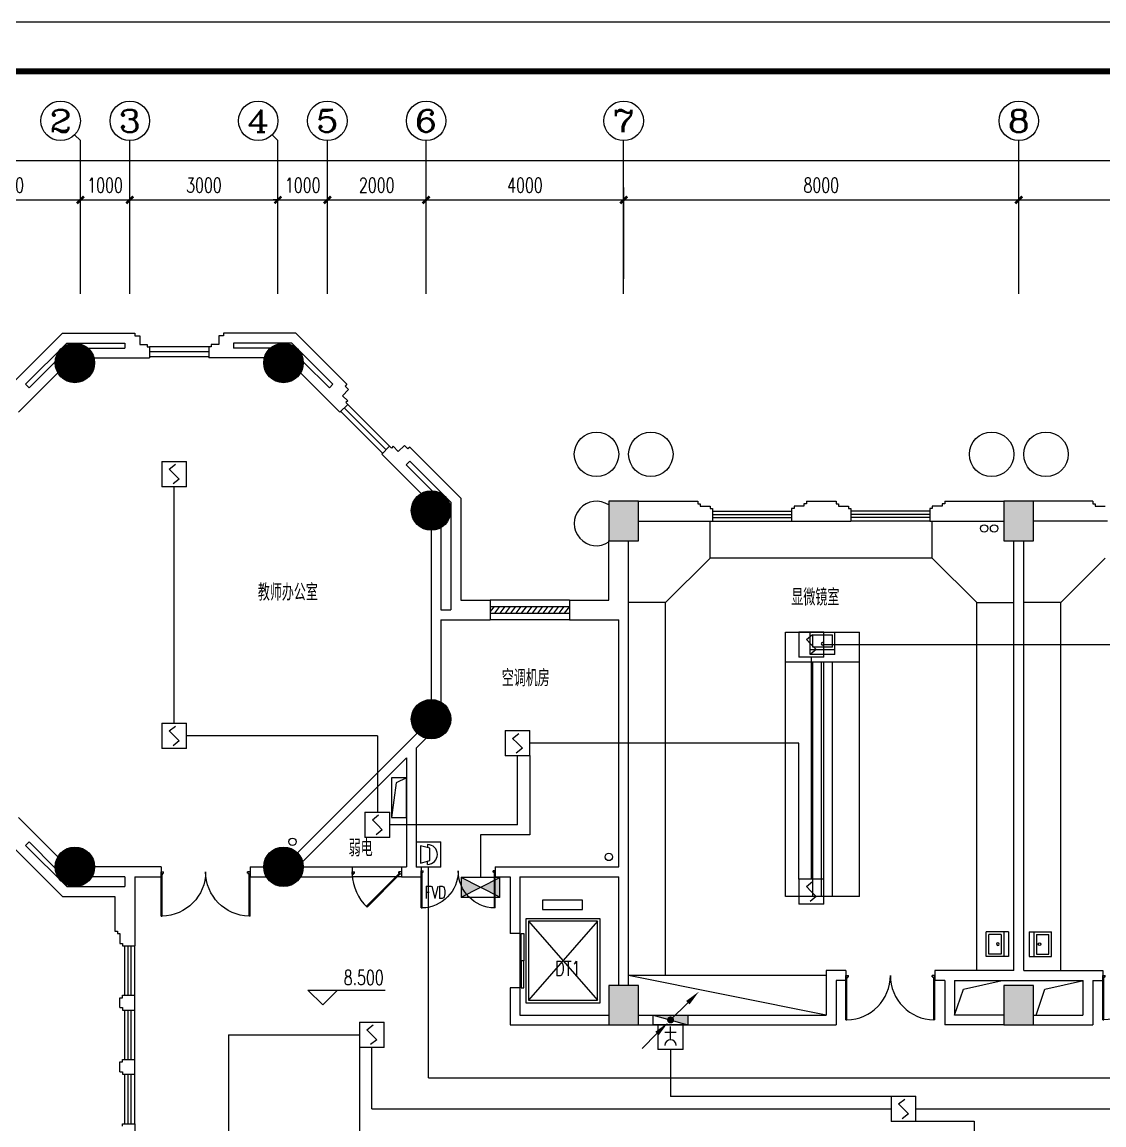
# Model space of a CAD drawing. Extents: x 190999 to 918899, y -200814 to 215286.
# Drawn here: x 327530 to 349437, y 49461 to 71786 of the extents above; entities that cross this region are included whole.
import ezdxf
from ezdxf.enums import TextEntityAlignment as Align

# ---------------------------------------------------------------- set-up
doc = ezdxf.new("R2010")
doc.units = 0
doc.header["$LTSCALE"] = 1000
doc.header["$MEASUREMENT"] = 0
doc.layers.get('Defpoints').update_dxf_attribs({"color": 1})
for name, color, linetype in [('00-EQUIP', 3, 'Continuous'), ('00-LWIRE', 4, 'Continuous'), ('00-WIRE-4', 6, 'Continuous'), ('A-墙线', 2, 'Continuous'), ('A-外包装修', 250, 'Continuous'), ('A-外窗', 145, 'Continuous'), ('A-家具', 250, 'Continuous'), ('A-门', 167, 'Continuous'), ('AXIS', 3, 'Continuous'), ('AXIS_TEXT', 7, 'Continuous'), ('COLUMN', 2, 'Continuous'), ('DIM_ELEV', 3, 'Continuous'), ('EQUIP_消火栓', 1, 'Continuous'), ('PUB_HATCH', 250, 'Continuous'), ('PUB_TEXT', 7, 'Continuous'), ('STAIR', 5, 'Continuous'), ('WALL', 2, 'Continuous'), ('WINDOW', 177, 'Continuous'), ('图框', 189, 'Continuous'), ('房间名称', 7, 'Continuous'), ('暖通-风-说明', 3, 'Continuous'), ('洞口线', 165, 'Continuous'), ('电井开洞', 97, 'Continuous'), ('雨水管', 151, 'Continuous')]:
    doc.layers.add(name, color=color, linetype=linetype)
doc.styles.add('_TCH_AXIS', font='COMPLEX', dxfattribs={"bigfont": 'GBCBIG'})
doc.styles.add('_TCH_DIM', font='SIMPLEX', dxfattribs={"bigfont": 'GBCBIG'})
doc.styles.add('COMPLEX', font='COMPLEX')
doc.styles.add('DIM_FONT', font='SIMPLEX', dxfattribs={"width": 0.7, "bigfont": 'GBCBIG'})
doc.styles.add('HZ-ZGBZ', font='romanc.shx', dxfattribs={"width": 0.65})
doc.styles.get("Standard").update_dxf_attribs({"font": 'simhei.ttf'})
doc.styles.add('XXK', font='romans.shx', dxfattribs={"width": 0.75, "bigfont": 'hzf.shx'})
doc.styles.add('zz-1', font='arial.ttf', dxfattribs={"width": 0.8})
doc.linetypes.add('BIG-DLINE', pattern='A,1,-0.15,["D",XXK,S=0.2,R=0,X=-0.1,Y=-0.09],-0.2', length=1.35)
doc.dimstyles.new('DIMN', dxfattribs={"dimtxt": 300, "dimasz": 100, "dimexe": 250, "dimexo": 300, "dimgap": 150, "dimtad": 1, "dimdec": 0, "dimzin": 0, "dimdsep": 46, "dimtxsty": 'DIM_FONT', "dimblk": 'ARCHTICK', "dimcen": 0.09, "dimclrt": 7, "dimazin": 2, "dimtfac": 1, "dimtdec": 0, "dimtix": 1, "dimtmove": 2, "dimatfit": 3, "dimfxl": 0, "dimtolj": 1, "dimtzin": 0, "dimarcsym": 0})

# ---------------------------------------------------------------- blocks, each defined once
blk = doc.blocks.new('TJAD_TK_A0')
at = {"layer": '图框'}
blk.add_line((2162, 399.3), (973, 399.3), dxfattribs=at)
at = {"layer": '图框', "const_width": 1.2}
blk.add_lwpolyline([(2152, -431.7), (2152, 389.3), (998, 389.3), (998, -431.7)], close=True, dxfattribs=at)
blk = doc.blocks.new('m1800')
at = {"layer": 'A-墙线'}
for p, q in [((-900, -100), (-900, 100)), ((900, -100), (900, 100))]:
    blk.add_line(p, q, dxfattribs=at)
at = {"layer": 'A-门'}
for p, q in [((-900, 900), (-900, 0)), ((-900, 900), (-880, 900)), ((-880, 900), (-880, 50)), ((880, 900), (880, 50)), ((900, 900), (880, 900)), ((900, 900), (900, 0)), ((-900, 50), (-870, 50)), ((-900, 0), (-850, 0)), ((-870, 50), (-870, 30)), ((-870, 30), (-850, 30)), ((-850, 30), (-850, 0)), ((850, 30), (850, 0)), ((870, 30), (850, 30)), ((900, 0), (850, 0)), ((870, 50), (870, 30)), ((900, 50), (870, 50))]:
    blk.add_line(p, q, dxfattribs=at)
for centre, start, end in [((-900, 0), 0, 88.7267), ((900, 0), 91.2733, 180)]:
    blk.add_arc(centre, 900, start, end, dxfattribs=at)
blk = doc.blocks.new('$TwtSys$00000434')
for p, q in [((-0.5, 0.5), (-0.5, -0.5)), ((-0.5, -0.5), (0.5, 0.5)), ((0.5, 0.5), (-0.5, 0.5)), ((0.5, -0.5), (0.5, 0.5)), ((-0.5, -0.5), (0.5, -0.5))]:
    blk.add_line(p, q)
blk.add_solid([(0.5, -0.5), (0.5, 0.5), (-0.5, -0.5)])
blk = doc.blocks.new('bfm01')
at = {"layer": 'A-墙线'}
for p, q in [((-200, 0), (0, 0)), ((-200, -1000), (0, -1000))]:
    blk.add_line(p, q, dxfattribs=at)
at = {"layer": 'A-门'}
for p, q in [((-200, -1000), (-200, 0)), ((-100, 0), (-100, -50)), ((-70, -50), (-100, -50)), ((-50, -30), (-70, -30)), ((-70, -30), (-70, -50)), ((-64, -44), (-50, -30)), ((-64, -44), (603, -711)), ((-50, 0), (-50, -30)), ((-50, -30), (617, -697)), ((0, 0), (0, -1000)), ((-70, -950), (-100, -950)), ((-100, -1000), (-100, -950)), ((-50, -1000), (-100, -1000)), ((-70, -970), (-70, -950)), ((-50, -970), (-70, -970)), ((-50, -1000), (-50, -970))]:
    blk.add_line(p, q, dxfattribs=at)
blk.add_arc((-100, 0), 1000, 272.866, 315.8103, dxfattribs=at)
blk = doc.blocks.new('$WINLIB2D$00000039')
at = {"color": 0}
for p, q in [((0.5, 0.5), (-0.5, 0.5)), ((-0.5, 0.167), (0.5, 0.167)), ((-0.384, -0.167), (-0.448, 0.167)), ((-0.316, -0.167), (-0.38, 0.167)), ((-0.248, -0.167), (-0.312, 0.167)), ((-0.18, -0.167), (-0.244, 0.167)), ((-0.112, -0.167), (-0.176, 0.167)), ((-0.044, -0.167), (-0.108, 0.167)), ((0.024, -0.167), (-0.04, 0.167)), ((0.092, -0.167), (0.028, 0.167)), ((0.16, -0.167), (0.096, 0.167)), ((0.228, -0.167), (0.164, 0.167)), ((0.296, -0.167), (0.232, 0.167)), ((0.364, -0.167), (0.3, 0.167)), ((0.432, -0.167), (0.368, 0.167)), ((0.5, -0.167), (0.436, 0.167)), ((-0.452, -0.167), (-0.5, 0.084)), ((-0.5, -0.167), (0.5, -0.167)), ((0.5, -0.5), (-0.5, -0.5))]:
    blk.add_line(p, q, dxfattribs=at)
blk = doc.blocks.new('_ArchTick')
at = {"const_width": 0.5}
blk.add_lwpolyline([(-0.7, -0.7), (0.7, 0.7)], dxfattribs=at)
blk = doc.blocks.new('*D1041')
at = {"layer": 'AXIS', "color": 0, "lineweight": -2}
for p, q in [((325712, 66586), (325712, 68436)), ((328711, 66586), (328711, 68436)), ((325712, 68186), (328711, 68186))]:
    blk.add_line(p, q, dxfattribs=at)
at = {"layer": 'Defpoints', "color": 0}
for p in [(328711, 68186), (325712, 66286), (328711, 66286)]:
    blk.add_point(p, dxfattribs=at)
at = {"layer": 'AXIS', "color": 0, "lineweight": -2, "xscale": 100, "yscale": 100, "zscale": 100, "rotation": 180}
blk.add_blockref('_ArchTick', (325712, 68186), dxfattribs=at)
at = {"layer": 'AXIS', "color": 0, "lineweight": -2, "xscale": 100, "yscale": 100, "zscale": 100}
blk.add_blockref('_ArchTick', (328711, 68186), dxfattribs=at)
at = {"layer": 'AXIS', "color": 7, "insert": (327211, 68486), "char_height": 300, "attachment_point": 5, "style": 'DIM_FONT'}
blk.add_mtext('\\A1;3000', dxfattribs=at)
blk = doc.blocks.new('*D1042')
at = {"layer": 'AXIS', "color": 0, "lineweight": -2}
for p, q in [((328711, 66586), (328711, 68436)), ((329712, 66586), (329712, 68436)), ((328711, 68186), (329712, 68186))]:
    blk.add_line(p, q, dxfattribs=at)
at = {"layer": 'Defpoints', "color": 0}
for p in [(329712, 68186), (328711, 66286), (329712, 66286)]:
    blk.add_point(p, dxfattribs=at)
at = {"layer": 'AXIS', "color": 0, "lineweight": -2, "xscale": 100, "yscale": 100, "zscale": 100, "rotation": 180}
blk.add_blockref('_ArchTick', (328711, 68186), dxfattribs=at)
at = {"layer": 'AXIS', "color": 0, "lineweight": -2, "xscale": 100, "yscale": 100, "zscale": 100}
blk.add_blockref('_ArchTick', (329712, 68186), dxfattribs=at)
at = {"layer": 'AXIS', "color": 7, "insert": (329211, 68486), "char_height": 300, "attachment_point": 5, "style": 'DIM_FONT'}
blk.add_mtext('\\A1;1000', dxfattribs=at)
blk = doc.blocks.new('*D1043')
at = {"layer": 'AXIS', "color": 0, "lineweight": -2}
for p, q in [((329712, 66586), (329712, 68436)), ((332712, 66586), (332712, 68436)), ((329712, 68186), (332712, 68186))]:
    blk.add_line(p, q, dxfattribs=at)
at = {"layer": 'Defpoints', "color": 0}
for p in [(332712, 68186), (329712, 66286), (332712, 66286)]:
    blk.add_point(p, dxfattribs=at)
at = {"layer": 'AXIS', "color": 0, "lineweight": -2, "xscale": 100, "yscale": 100, "zscale": 100, "rotation": 180}
blk.add_blockref('_ArchTick', (329712, 68186), dxfattribs=at)
at = {"layer": 'AXIS', "color": 0, "lineweight": -2, "xscale": 100, "yscale": 100, "zscale": 100}
blk.add_blockref('_ArchTick', (332712, 68186), dxfattribs=at)
at = {"layer": 'AXIS', "color": 7, "insert": (331212, 68486), "char_height": 300, "attachment_point": 5, "style": 'DIM_FONT'}
blk.add_mtext('\\A1;3000', dxfattribs=at)
blk = doc.blocks.new('*D1044')
at = {"layer": 'AXIS', "color": 0, "lineweight": -2}
for p, q in [((332712, 66586), (332712, 68436)), ((333712, 66586), (333712, 68436)), ((332712, 68186), (332612, 68186)), ((332712, 68186), (333712, 68186)), ((333712, 68186), (333812, 68186))]:
    blk.add_line(p, q, dxfattribs=at)
at = {"layer": 'Defpoints', "color": 0}
for p in [(333712, 68186), (332712, 66286), (333712, 66286)]:
    blk.add_point(p, dxfattribs=at)
at = {"layer": 'AXIS', "color": 0, "lineweight": -2, "xscale": 100, "yscale": 100, "zscale": 100}
blk.add_blockref('_ArchTick', (332712, 68186), dxfattribs=at)
at = {"layer": 'AXIS', "color": 0, "lineweight": -2, "xscale": 100, "yscale": 100, "zscale": 100, "rotation": 180}
blk.add_blockref('_ArchTick', (333712, 68186), dxfattribs=at)
at = {"layer": 'AXIS', "color": 7, "insert": (333212, 68486), "char_height": 300, "attachment_point": 5, "style": 'DIM_FONT'}
blk.add_mtext('\\A1;1000', dxfattribs=at)
blk = doc.blocks.new('*D1045')
at = {"layer": 'AXIS', "color": 0, "lineweight": -2}
for p, q in [((333712, 66586), (333712, 68436)), ((335712, 66586), (335712, 68436)), ((333712, 68186), (335712, 68186))]:
    blk.add_line(p, q, dxfattribs=at)
at = {"layer": 'Defpoints', "color": 0}
for p in [(335712, 68186), (333712, 66286), (335712, 66286)]:
    blk.add_point(p, dxfattribs=at)
at = {"layer": 'AXIS', "color": 0, "lineweight": -2, "xscale": 100, "yscale": 100, "zscale": 100, "rotation": 180}
blk.add_blockref('_ArchTick', (333712, 68186), dxfattribs=at)
at = {"layer": 'AXIS', "color": 0, "lineweight": -2, "xscale": 100, "yscale": 100, "zscale": 100}
blk.add_blockref('_ArchTick', (335712, 68186), dxfattribs=at)
at = {"layer": 'AXIS', "color": 7, "insert": (334712, 68486), "char_height": 300, "attachment_point": 5, "style": 'DIM_FONT'}
blk.add_mtext('\\A1;2000', dxfattribs=at)
blk = doc.blocks.new('*D1046')
at = {"layer": 'AXIS', "color": 0, "lineweight": -2}
for p, q in [((335712, 66586), (335712, 68436)), ((339712, 66586), (339712, 68436)), ((335712, 68186), (339712, 68186))]:
    blk.add_line(p, q, dxfattribs=at)
at = {"layer": 'Defpoints', "color": 0}
for p in [(339712, 68186), (335712, 66286), (339712, 66286)]:
    blk.add_point(p, dxfattribs=at)
at = {"layer": 'AXIS', "color": 0, "lineweight": -2, "xscale": 100, "yscale": 100, "zscale": 100, "rotation": 180}
blk.add_blockref('_ArchTick', (335712, 68186), dxfattribs=at)
at = {"layer": 'AXIS', "color": 0, "lineweight": -2, "xscale": 100, "yscale": 100, "zscale": 100}
blk.add_blockref('_ArchTick', (339712, 68186), dxfattribs=at)
at = {"layer": 'AXIS', "color": 7, "insert": (337712, 68486), "char_height": 300, "attachment_point": 5, "style": 'DIM_FONT'}
blk.add_mtext('\\A1;4000', dxfattribs=at)
blk = doc.blocks.new('*D1047')
at = {"layer": 'AXIS', "color": 0, "lineweight": -2}
for p, q in [((339712, 66586), (339712, 68436)), ((347712, 66586), (347712, 68436)), ((339712, 68186), (347712, 68186))]:
    blk.add_line(p, q, dxfattribs=at)
at = {"layer": 'Defpoints', "color": 0}
for p in [(347712, 68186), (339712, 66286), (347712, 66286)]:
    blk.add_point(p, dxfattribs=at)
at = {"layer": 'AXIS', "color": 0, "lineweight": -2, "xscale": 100, "yscale": 100, "zscale": 100, "rotation": 180}
blk.add_blockref('_ArchTick', (339712, 68186), dxfattribs=at)
at = {"layer": 'AXIS', "color": 0, "lineweight": -2, "xscale": 100, "yscale": 100, "zscale": 100}
blk.add_blockref('_ArchTick', (347712, 68186), dxfattribs=at)
at = {"layer": 'AXIS', "color": 7, "insert": (343712, 68486), "char_height": 300, "attachment_point": 5, "style": 'DIM_FONT'}
blk.add_mtext('\\A1;8000', dxfattribs=at)
blk = doc.blocks.new('*D1048')
at = {"layer": 'AXIS', "color": 0, "lineweight": -2}
for p, q in [((347712, 66586), (347712, 68436)), ((355712, 66586), (355712, 68436)), ((347712, 68186), (355712, 68186))]:
    blk.add_line(p, q, dxfattribs=at)
at = {"layer": 'Defpoints', "color": 0}
for p in [(355712, 68186), (347712, 66286), (355712, 66286)]:
    blk.add_point(p, dxfattribs=at)
at = {"layer": 'AXIS', "color": 0, "lineweight": -2, "xscale": 100, "yscale": 100, "zscale": 100, "rotation": 180}
blk.add_blockref('_ArchTick', (347712, 68186), dxfattribs=at)
at = {"layer": 'AXIS', "color": 0, "lineweight": -2, "xscale": 100, "yscale": 100, "zscale": 100}
blk.add_blockref('_ArchTick', (355712, 68186), dxfattribs=at)
at = {"layer": 'AXIS', "color": 7, "insert": (351712, 68486), "char_height": 300, "attachment_point": 5, "style": 'DIM_FONT'}
blk.add_mtext('\\A1;8000', dxfattribs=at)
blk = doc.blocks.new('*D1056')
at = {"layer": 'AXIS', "color": 0, "lineweight": -2}
for p, q in [((325012, 66586), (325012, 69236)), ((402262, 66586), (402262, 69236)), ((325012, 68986), (402262, 68986))]:
    blk.add_line(p, q, dxfattribs=at)
at = {"layer": 'Defpoints', "color": 0}
for p in [(402262, 68986), (325012, 66286), (402262, 66286)]:
    blk.add_point(p, dxfattribs=at)
at = {"layer": 'AXIS', "color": 0, "lineweight": -2, "xscale": 100, "yscale": 100, "zscale": 100, "rotation": 180}
blk.add_blockref('_ArchTick', (325012, 68986), dxfattribs=at)
at = {"layer": 'AXIS', "color": 0, "lineweight": -2, "xscale": 100, "yscale": 100, "zscale": 100}
blk.add_blockref('_ArchTick', (402262, 68986), dxfattribs=at)
at = {"layer": 'AXIS', "color": 7, "insert": (363637, 69286), "char_height": 300, "attachment_point": 5, "style": 'DIM_FONT'}
blk.add_mtext('\\A1;77250', dxfattribs=at)
blk = doc.blocks.new('_YZH')
blk.add_circle((0, 0), 0.5)
at = {"layer": 'PUB_HATCH', "const_width": 0.5}
blk.add_lwpolyline([(-0.25, 0, 1), (0.25, 0, 1)], format="xyb", close=True, dxfattribs=at)
blk = doc.blocks.new('_AXISO')
blk.add_circle((0, 0), 0.5)
at = {"layer": 'AXIS_TEXT', "style": 'COMPLEX', "width": 1.041667}
blk.add_attdef('A', text='', height=0.56, dxfattribs=at).set_placement((-0.25, -0.28), (0.25, -0.28), align=Align.FIT)
blk = doc.blocks.new('$plan$00001609')
at = {"linetype": 'Continuous'}
for p, q in [((0, -251), (0, 251)), ((0, 251), (450, 251)), ((93, -251), (93, 251)), ((450, 251), (450, -251)), ((146, -199), (146, 199)), ((146, 199), (397, 199)), ((397, 199), (397, -199)), ((146, -199), (397, -199)), ((0, -251), (450, -251))]:
    blk.add_line(p, q, dxfattribs=at)
blk.add_line((238, 2), (238, 0))
blk.add_arc((212, 0), 26, 4.716, 0, dxfattribs=at)
at = {"style": 'zz-1'}
for tag in ['YSIZE', 'XSIZE']:
    blk.add_attdef(tag, (0, 0), '', height=0.5, dxfattribs=at)
blk = doc.blocks.new('_LINKPT1')
at = {"color": 0}
blk.add_line((0, 0), (0, 0), dxfattribs=at)
blk = doc.blocks.new('3S1KCGW2')
for p, q in [((0.5, 0.5), (-0.5, 0.5)), ((-0.5, 0.5), (-0.5, -0.5)), ((0.5, -0.5), (0.5, 0.5)), ((-0.2, 0.2), (0.05, 0.4)), ((0, 0), (-0.2, 0.2)), ((0, 0), (0.2, -0.2)), ((0.2, -0.2), (-0.05, -0.4)), ((-0.5, -0.5), (0.5, -0.5))]:
    blk.add_line(p, q)
at = {"const_width": 0.04, "flags": 128}
blk.add_lwpolyline([(-0.5, -0.5), (-0.5, 0.5), (0.5, 0.5), (0.5, -0.5)], close=True, dxfattribs=at)
at = {"xscale": 0.002, "yscale": 0.002, "zscale": 0.002}
for p in [(0, 0.5), (-0.5, 0), (0.5, 0), (0, -0.5)]:
    blk.add_blockref('_LINKPT1', p, dxfattribs=at)
at = {"flags": 9}
blk.add_attdef('A', (0, 0), '', height=0.00002, dxfattribs=at)
blk = doc.blocks.new('J62IR8YJ')
for p, q in [((-0.5, 1), (0.5, 1)), ((-0.5, 0), (-0.5, 1)), ((0.5, 1), (0.5, 0)), ((0, 0.598), (0, 0.06)), ((0.5, 0), (-0.5, 0)), ((-0.231, 0.312), (0.231, 0.312))]:
    blk.add_line(p, q)
at = {"const_width": 0.04, "flags": 128}
blk.add_lwpolyline([(-0.5, 0), (-0.5, 1), (0.5, 1), (0.5, 0)], close=True, dxfattribs=at)
blk.add_arc((0, 0.829), 0.231, 180, 0)
at = {"xscale": 0.002, "yscale": 0.00200000000000955, "zscale": 0.002}
for p in [(0, 1), (-0.5, 0.5), (0.5, 0.5), (0, 0)]:
    blk.add_blockref('_LINKPT1', p, dxfattribs=at)
at = {"flags": 9}
blk.add_attdef('A', (0, 0), '', height=0.00002, dxfattribs=at)
blk = doc.blocks.new('6H2KALM6')
for p, q in [((-0.78, 0.4), (0.78, -0.4)), ((0.78, 0.4), (-0.78, -0.4)), ((0.78, 0.4), (-0.78, 0.4)), ((-0.78, 0.4), (-0.78, -0.4)), ((0.78, -0.4), (0.78, 0.4)), ((-0.78, -0.4), (0.78, -0.4))]:
    blk.add_line(p, q)
at = {"const_width": 0.04}
blk.add_lwpolyline([(-0.78, 0.4), (-0.78, -0.4), (0.78, -0.4), (0.78, 0.4)], close=True, dxfattribs=at)
for points in [[(-0.78, 0.4), (0, 0), (-0.78, -0.4)], [(0.78, 0.4), (0, 0), (0.78, -0.4)]]:
    blk.add_solid(points)
at = {"xscale": 0.002, "yscale": 0.002, "zscale": 0.002}
for p in [(-0.78, 0), (0, 0.4), (0.78, 0), (0, -0.4)]:
    blk.add_blockref('_LINKPT1', p, dxfattribs=at)
at = {"flags": 9}
blk.add_attdef('A', (0, 0), '', height=0.00002, dxfattribs=at)
blk = doc.blocks.new('411UXEXY')
for p, q in [((0.5, 0.5), (-0.5, 0.5)), ((-0.5, 0.5), (-0.5, -0.5)), ((0.5, -0.5), (0.5, 0.5)), ((-0.25, 0.056), (-0.35, -0.333)), ((0.25, 0.056), (-0.25, 0.056)), ((0.35, -0.333), (0.25, 0.056)), ((-0.4, -0.044), (-0.276, -0.044)), ((-0.35, -0.333), (0.35, -0.333)), ((0.4, -0.044), (0.276, -0.044)), ((-0.5, -0.5), (0.5, -0.5))]:
    blk.add_line(p, q)
at = {"const_width": 0.04, "flags": 128}
blk.add_lwpolyline([(0.5, -0.5), (0.5, 0.5), (-0.5, 0.5), (-0.5, -0.5)], close=True, dxfattribs=at)
blk.add_arc((0, -0.044), 0.4, 0, 180)
at = {"xscale": 0.002, "yscale": 0.002, "zscale": 0.002}
for p in [(0, 0.5), (-0.5, 0), (0.5, 0), (0, -0.5)]:
    blk.add_blockref('_LINKPT1', p, dxfattribs=at)
at = {"flags": 9}
blk.add_attdef('A', (0, 0), '', height=0.00002, dxfattribs=at)
blk = doc.blocks.new('_WRLD1L')
for p, q in [((0.7, 0.7), (0, 0)), ((0.104, 0.104), (0.104, 0.104)), ((-0.104, -0.104), (-0.104, -0.104))]:
    blk.add_line(p, q)
at = {"const_width": 0.142}
blk.add_lwpolyline([(-0.071, 0, 1), (0.071, 0, 1)], format="xyb", close=True, dxfattribs=at)
blk.add_solid([(0.63, 0.77), (0.77, 0.63), (1.15, 1.15)])
at = {"width": 0.8, "flags": 9}
blk.add_attdef('A', (0, 0), '', height=0.00002, dxfattribs=at)
blk = doc.blocks.new('_WRLD10L')
for p, q in [((1.15, 1.15), (0.55, 0.55)), ((0.104, 0.104), (0.104, 0.104)), ((-0.104, -0.104), (-0.104, -0.104))]:
    blk.add_line(p, q)
at = {"const_width": 0.142}
blk.add_lwpolyline([(-0.071, 0, 1), (0.071, 0, 1)], format="xyb", close=True, dxfattribs=at)
blk.add_solid([(0.62, 0.48), (0.48, 0.62), (0.1, 0.1)])
at = {"width": 0.8, "flags": 9}
blk.add_attdef('A', (0, 0), '', height=0.00002, dxfattribs=at)

msp = doc.modelspace()

# ---------------------------------------------------------------- hatches: boundary and pattern name
at = {"layer": 'PUB_HATCH'}
for points in [[(340011.6, 61286.5), (340011.6, 62086.5), (339411.6, 62086.5), (339411.6, 61286.5)], [(348011.6, 61286.5), (348011.6, 62086.5), (347411.6, 62086.5), (347411.6, 61286.5)], [(340011.6, 51486.5), (340011.6, 52286.5), (339411.6, 52286.5), (339411.6, 51486.5)], [(348011.6, 51486.5), (348011.6, 52286.5), (347411.6, 52286.5), (347411.6, 51486.5)]]:
    msp.add_hatch(color=256, dxfattribs=at).paths.add_polyline_path(points)

# ---------------------------------------------------------------- linework, layer by layer
at = {"layer": '00-WIRE-4'}
for p, q in [((330611.6, 57586.5), (330611.6, 62386.5)), ((343761.6, 59186.5), (351461.6, 59186.5)), ((343511.6, 58936.5), (343511.6, 54436.5)), ((334723.9, 57336.5), (330861.6, 57336.5)), ((334723.9, 57336.5), (334723.9, 55786.9)), ((343261.6, 57186.5), (337811.6, 57186.5)), ((343261.6, 54436.5), (343261.6, 57186.5)), ((337561.6, 55536.9), (337561.6, 56936.5)), ((337811.6, 56936.5), (337811.6, 55336.9)), ((337561.6, 55536.9), (334973.9, 55536.9)), ((337811.6, 55336.9), (336811.6, 55336.9)), ((336811.6, 55336.9), (336811.6, 54472.1)), ((331711.6, 51286.5), (331711.6, 47136.5)), ((331711.6, 51286.5), (334361.6, 51286.5)), ((334361.6, 51036.5), (334361.6, 46976)), ((334611.6, 49786.5), (334611.6, 51036.5)), ((340661.6, 50986.5), (340661.6, 50036.5)), ((345128.3, 50036.5), (340661.6, 50036.5)), ((334611.6, 49786.5), (345128.3, 49786.5)), ((345628.3, 49786.5), (356661.6, 49786.5)), ((345628.3, 49536.5), (346811.6, 49536.5)), ((346811.6, 49536.5), (346811.6, 48586.5))]:
    msp.add_line(p, q, dxfattribs=at)
at = {"layer": '00-WIRE-4', "linetype": 'BIG-DLINE'}
for q in [(335761.6, 54686.5), (402711.6, 50415)]:
    msp.add_line((335761.6, 50415), q, dxfattribs=at)
at = {"layer": 'A-墙线'}
for p, q in [((328350.8, 65486.5), (327317.7, 64453.4)), ((328350.8, 65486.5), (329811.8, 65486.5)), ((329811.8, 65486.5), (329811.8, 65436.5)), ((329811.8, 65436.5), (329911.8, 65436.5)), ((329911.8, 65436.5), (329911.8, 65261.5)), ((331611.8, 65436.5), (331511.8, 65436.5)), ((331511.8, 65436.5), (331511.8, 65261.5)), ((333072.9, 65486.5), (331611.8, 65486.5)), ((331611.8, 65486.5), (331611.8, 65436.5)), ((333072.9, 65486.5), (334106, 64453.4)), ((328433.7, 65286.5), (327600.6, 64453.4)), ((328433.7, 65286.5), (329611.8, 65286.5)), ((329611.8, 65286.5), (329611.8, 65186.5)), ((329911.8, 65261.5), (330061.8, 65261.5)), ((330061.8, 65261.5), (330061.8, 65211.5)), ((330061.8, 65211.5), (330111.8, 65211.5)), ((330111.8, 65211.5), (330111.8, 64986.5)), ((331361.8, 65211.5), (331311.8, 65211.5)), ((331311.8, 65211.5), (331311.8, 64986.5)), ((331511.8, 65261.5), (331361.8, 65261.5)), ((331361.8, 65261.5), (331361.8, 65211.5)), ((332990, 65286.5), (331811.8, 65286.5)), ((331811.8, 65286.5), (331811.8, 65186.5)), ((332990, 65286.5), (333823.1, 64453.4)), ((328863.9, 65186.5), (329611.8, 65186.5)), ((328986.7, 64986.5), (330111.8, 64986.5)), ((332437, 64986.5), (331311.8, 64986.5)), ((332559.8, 65186.5), (331811.8, 65186.5)), ((328200.1, 64911.5), (327671.3, 64382.7)), ((333223.6, 64911.5), (333752.4, 64382.7)), ((328254.8, 64683.3), (327459.2, 63887.7)), ((333168.9, 64683.3), (333964.5, 63887.7)), ((327600.6, 64453.4), (327671.3, 64382.7)), ((333823.1, 64453.4), (333752.4, 64382.7)), ((334141.3, 64347.3), (334017.6, 64223.6)), ((334106, 64453.4), (334070.6, 64418)), ((334070.6, 64418), (334141.3, 64347.3)), ((334017.6, 64223.6), (334123.6, 64117.5)), ((334123.6, 64117.5), (334088.3, 64082.2)), ((334088.3, 64082.2), (334123.6, 64046.8)), ((334123.6, 64046.8), (333964.5, 63887.7)), ((334972.2, 63198.3), (334813.1, 63039.2)), ((335007.5, 63162.9), (334972.2, 63198.3)), ((335042.9, 63198.3), (335007.5, 63162.9)), ((335148.9, 63092.2), (335042.9, 63198.3)), ((335272.7, 63215.9), (335148.9, 63092.2)), ((335343.4, 63145.2), (335272.7, 63215.9)), ((335378.8, 63180.6), (335343.4, 63145.2)), ((336411.8, 62147.5), (335378.8, 63180.6)), ((335608.7, 62243.5), (334813.1, 63039.2)), ((335378.8, 62897.8), (335308, 62827)), ((335836.9, 62298.2), (335308, 62827)), ((336211.8, 62064.7), (335378.8, 62897.8)), ((336211.8, 62064.7), (336211.8, 59886.5)), ((336411.8, 62147.5), (336411.8, 60086.5)), ((340011.6, 62086.5), (341211.6, 62086.5)), ((341211.6, 62086.5), (341211.6, 62036.5)), ((343411.6, 62086.5), (344011.6, 62086.5)), ((343411.6, 62086.5), (343411.6, 62036.5)), ((344011.6, 62086.5), (344011.6, 62036.5)), ((346211.6, 62086.5), (347411.6, 62086.5)), ((346211.6, 62086.5), (346211.6, 62036.5)), ((349211.6, 62086.5), (348011.6, 62086.5)), ((349211.6, 62086.5), (349211.6, 62036.5)), ((341211.6, 62036.5), (341261.6, 62036.5)), ((341261.6, 62036.5), (341261.6, 61986.5)), ((341261.6, 61986.5), (341461.6, 61986.5)), ((341461.6, 61986.5), (341461.6, 61936.5)), ((341461.6, 61936.5), (341511.6, 61936.5)), ((341511.6, 61936.5), (341511.6, 61686.5)), ((343161.6, 61936.5), (343111.6, 61936.5)), ((343111.6, 61936.5), (343111.6, 61686.5)), ((343161.6, 61986.5), (343161.6, 61936.5)), ((343361.6, 61986.5), (343161.6, 61986.5)), ((343361.6, 62036.5), (343361.6, 61986.5)), ((343411.6, 62036.5), (343361.6, 62036.5)), ((344011.6, 62036.5), (344061.6, 62036.5)), ((344061.6, 62036.5), (344061.6, 61986.5)), ((344061.6, 61986.5), (344261.6, 61986.5)), ((344261.6, 61986.5), (344261.6, 61936.5)), ((344261.6, 61936.5), (344311.6, 61936.5)), ((344311.6, 61936.5), (344311.6, 61686.5)), ((345961.6, 61936.5), (345911.6, 61936.5)), ((345911.6, 61936.5), (345911.6, 61686.5)), ((345961.6, 61986.5), (345961.6, 61936.5)), ((346161.6, 61986.5), (345961.6, 61986.5)), ((346161.6, 62036.5), (346161.6, 61986.5)), ((346211.6, 62036.5), (346161.6, 62036.5)), ((349211.6, 62036.5), (349261.6, 62036.5)), ((349261.6, 62036.5), (349261.6, 61986.5)), ((349261.6, 61986.5), (349461.6, 61986.5)), ((340011.6, 61686.5), (341511.6, 61686.5)), ((343111.6, 61686.5), (344311.6, 61686.5)), ((345911.6, 61686.5), (347411.6, 61686.5)), ((349511.6, 61686.5), (348011.6, 61686.5)), ((335811.8, 61499), (335811.8, 58074)), ((336011.8, 61552.6), (336011.8, 59886.5)), ((339411.6, 60086.5), (339411.6, 61286.5)), ((339811.6, 52286.5), (339811.6, 61286.5)), ((347611.6, 52586.5), (347611.6, 61286.5)), ((347811.6, 52586.5), (347811.6, 61286.5)), ((336011.8, 59886.5), (336211.8, 59886.5)), ((336011.8, 59686.5), (336011.8, 58020.4)), ((339611.6, 54686.5), (339611.6, 59686.5)), ((333107, 54969.4), (335529.4, 57391.7)), ((335511.6, 57091.2), (335711.6, 57291.2)), ((335511.6, 57091.2), (335511.6, 54686.5)), ((333210.6, 54790.1), (335311.6, 56891.2)), ((335311.6, 56891.2), (335311.6, 54686.5)), ((328254.8, 54889.6), (327459.2, 55685.3)), ((327600.6, 55119.6), (327671.3, 55190.3)), ((328200.1, 54661.4), (327671.3, 55190.3)), ((328350.8, 54086.5), (327317.7, 55119.6)), ((328433.7, 54286.5), (327600.6, 55119.6)), ((329611.6, 54486.5), (328945.8, 54486.5)), ((330347.2, 54686.5), (328999.1, 54686.5)), ((329611.6, 54486.5), (329611.6, 54286.5)), ((329811.6, 54486.5), (329811.6, 53086.5)), ((329811.6, 54486.5), (330347.2, 54486.5)), ((330347.2, 54686.5), (330347.2, 54486.5)), ((332147.2, 54686.5), (332424.2, 54686.5)), ((332147.2, 54486.5), (332477.8, 54486.5)), ((333170.6, 54486.5), (334211.6, 54486.5)), ((333224.2, 54686.5), (334211.6, 54686.5)), ((334211.6, 54686.5), (334211.6, 54486.5)), ((335211.6, 54686.5), (335311.6, 54686.5)), ((335211.6, 54686.5), (335211.6, 54486.5)), ((335211.6, 54486.5), (335611.6, 54486.5)), ((335511.6, 54686.5), (335611.6, 54686.5)), ((335611.6, 54686.5), (335611.6, 54486.5)), ((337111.6, 54686.5), (339611.6, 54686.5)), ((337111.6, 54686.5), (337111.6, 54486.5)), ((337111.6, 54486.5), (337411.6, 54486.5)), ((337411.6, 54486.5), (337411.6, 53336.5)), ((337611.6, 54486.5), (339611.6, 54486.5)), ((337611.6, 54486.5), (337611.6, 53336.5)), ((339611.6, 52286.5), (339611.6, 54486.5)), ((328433.7, 54286.5), (329611.6, 54286.5)), ((328350.8, 54086.5), (329411.6, 54086.5)), ((329411.6, 54086.5), (329411.6, 53386.5)), ((329411.6, 53386.5), (329461.6, 53386.5)), ((329461.6, 53386.5), (329461.6, 53336.5)), ((329461.6, 53336.5), (329511.6, 53336.5)), ((329511.6, 53336.5), (329511.6, 53136.5)), ((329511.6, 53136.5), (329561.6, 53136.5)), ((329561.6, 53136.5), (329561.6, 53086.5)), ((337611.6, 53336.5), (337411.6, 53336.5)), ((329561.6, 53086.5), (329811.6, 53086.5)), ((344211.6, 52586.5), (343811.6, 52586.5)), ((343811.6, 52586.5), (343811.6, 51686.5)), ((347611.6, 52586.5), (346011.6, 52586.5)), ((347811.6, 52586.5), (349411.6, 52586.5)), ((344211.6, 52386.5), (344011.6, 52386.5)), ((344011.6, 52386.5), (344011.6, 51486.5)), ((346211.6, 52386.5), (346011.6, 52386.5)), ((346211.6, 52386.5), (346211.6, 51486.5)), ((346411.6, 52386.5), (349011.6, 52386.5)), ((346411.6, 52386.5), (346411.6, 51686.5)), ((349011.6, 52386.5), (349011.6, 51686.5)), ((349211.6, 52386.5), (349411.6, 52386.5)), ((349211.6, 52386.5), (349211.6, 51486.5)), ((329511.6, 51836.5), (329511.6, 52036.5)), ((329511.6, 52036.5), (329561.6, 52036.5)), ((329561.6, 52036.5), (329561.6, 52086.5)), ((329561.6, 52086.5), (329811.6, 52086.5)), ((329811.6, 51786.5), (329811.6, 52086.5)), ((337611.6, 52236.5), (337411.6, 52236.5)), ((337411.6, 52236.5), (337411.6, 51486.5)), ((337611.6, 52236.5), (337611.6, 51686.5)), ((329511.6, 51836.5), (329561.6, 51836.5)), ((329561.6, 51836.5), (329561.6, 51786.5)), ((329561.6, 51786.5), (329811.6, 51786.5)), ((337611.6, 51686.5), (339411.6, 51686.5)), ((340011.6, 51686.5), (343811.6, 51686.5)), ((347411.6, 51686.5), (346411.6, 51686.5)), ((348011.6, 51686.5), (349011.6, 51686.5)), ((337411.6, 51486.5), (339411.6, 51486.5)), ((340011.6, 51486.5), (344011.6, 51486.5)), ((347411.6, 51486.5), (346211.6, 51486.5)), ((348011.6, 51486.5), (349211.6, 51486.5)), ((329511.6, 50536.5), (329511.6, 50736.5)), ((329511.6, 50736.5), (329561.6, 50736.5)), ((329561.6, 50736.5), (329561.6, 50786.5)), ((329561.6, 50786.5), (329811.6, 50786.5)), ((329811.6, 50486.5), (329811.6, 50786.5)), ((329511.6, 50536.5), (329561.6, 50536.5)), ((329561.6, 50536.5), (329561.6, 50486.5)), ((329561.6, 50486.5), (329811.6, 50486.5)), ((329561.6, 49436.5), (329561.6, 49486.5)), ((329561.6, 49486.5), (329811.6, 49486.5)), ((329811.6, 49486.5), (329811.6, 48086.5))]:
    msp.add_line(p, q, dxfattribs=at)
at = {"layer": 'A-外包装修'}
for centre in [(339161.6, 63036.5), (340261.6, 63036.5), (347161.6, 63036.5), (348261.6, 63036.5)]:
    msp.add_circle(centre, 450, dxfattribs=at)
msp.add_arc((339161.6, 61636.5), 450, 56.25101, 303.74899, dxfattribs=at)
at = {"layer": 'A-外窗'}
for p, q in [((331311.8, 65211.5), (330111.8, 65211.5)), ((331311.8, 65111.5), (330111.8, 65111.5)), ((331311.8, 65011.5), (330111.8, 65011.5)), ((334830.7, 63056.9), (333982.2, 63905.4)), ((334901.5, 63127.6), (334052.9, 63976.1)), ((334972.2, 63198.3), (334123.6, 64046.8)), ((341511.6, 61886.5), (343111.6, 61886.5)), ((345911.6, 61886.5), (344311.6, 61886.5)), ((341511.6, 61816.5), (343111.6, 61816.5)), ((341511.6, 61756.5), (343111.6, 61756.5)), ((341511.6, 61686.5), (343111.6, 61686.5)), ((345911.6, 61816.5), (344311.6, 61816.5)), ((345911.6, 61756.5), (344311.6, 61756.5)), ((345911.6, 61686.5), (344311.6, 61686.5)), ((329611.6, 52086.5), (329611.6, 53086.5)), ((329681.6, 52086.5), (329681.6, 53086.5)), ((329741.6, 52086.5), (329741.6, 53086.5)), ((329811.6, 52086.5), (329811.6, 53086.5)), ((329611.6, 50786.5), (329611.6, 51786.5)), ((329681.6, 50786.5), (329681.6, 51786.5)), ((329741.6, 50786.5), (329741.6, 51786.5)), ((329811.6, 50786.5), (329811.6, 51786.5)), ((329611.6, 49486.5), (329611.6, 50486.5)), ((329681.6, 49486.5), (329681.6, 50486.5)), ((329741.6, 49486.5), (329741.6, 50486.5)), ((329811.6, 49486.5), (329811.6, 50486.5))]:
    msp.add_line(p, q, dxfattribs=at)
at = {"layer": 'A-家具'}
for p, q in [((341461.6, 60936.5), (341461.6, 61686.5)), ((345961.6, 60936.5), (345961.6, 61686.5)), ((341461.6, 60936.5), (340561.6, 60036.5)), ((345961.6, 60936.5), (341461.6, 60936.5)), ((345961.6, 60936.5), (346861.6, 60036.5)), ((349461.6, 60936.5), (348561.6, 60036.5)), ((340561.6, 60036.5), (339811.6, 60036.5)), ((340561.6, 52486.5), (340561.6, 60036.5)), ((346861.6, 52586.5), (346861.6, 60036.5)), ((346861.6, 60036.5), (347611.6, 60036.5)), ((348561.6, 60036.5), (347811.6, 60036.5)), ((348561.6, 52586.5), (348561.6, 60036.5)), ((342989.3, 54086.5), (342989.3, 59436.5)), ((342989.3, 59436.5), (344489.3, 59436.5)), ((344489.3, 54086.5), (344489.3, 59436.5)), ((342989.3, 58836.5), (344489.3, 58836.5)), ((343539.3, 54086.5), (343539.3, 58836.5)), ((343714.3, 54086.5), (343714.3, 58836.5)), ((343764.3, 54086.5), (343764.3, 58836.5)), ((343939.3, 54086.5), (343939.3, 58836.5)), ((344489.3, 54086.5), (342989.3, 54086.5)), ((343811.6, 52486.5), (339811.6, 52486.5)), ((343811.6, 51686.5), (339811.6, 52486.5))]:
    msp.add_line(p, q, dxfattribs=at)
at = {"layer": 'A-门'}
msp.add_line((337611.6, 53336.5), (337611.6, 52236.5), dxfattribs=at)
for points in [[(337634.1, 52786.5), (337634.1, 53336.5), (337689.3, 53336.5), (337689.3, 52786.5)], [(337634.1, 52786.5), (337634.1, 52236.5), (337689.3, 52236.5), (337689.3, 52786.5)]]:
    msp.add_lwpolyline(points, close=True, dxfattribs=at)
at = {"layer": 'AXIS'}
for p, q in [((328594, 69503.6), (328711.2, 69386.5)), ((332594.9, 69503.6), (332712.1, 69386.5)), ((328711.2, 66286.5), (328711.2, 69386.5)), ((329711.6, 66286.5), (329711.6, 69386.5)), ((332712.1, 66286.5), (332712.1, 69386.5)), ((333711.6, 66286.5), (333711.6, 69386.5)), ((335711.6, 66286.5), (335711.6, 69386.5)), ((339711.6, 66286.5), (339711.6, 69386.5)), ((347711.6, 66286.5), (347711.6, 69386.5))]:
    msp.add_line(p, q, dxfattribs=at)
at = {"layer": 'COLUMN'}
for p, q in [((340011.6, 62086.5), (339411.6, 62086.5)), ((339411.6, 62086.5), (339411.6, 61286.5)), ((340011.6, 61286.5), (340011.6, 62086.5)), ((348011.6, 62086.5), (347411.6, 62086.5)), ((347411.6, 62086.5), (347411.6, 61286.5)), ((348011.6, 61286.5), (348011.6, 62086.5)), ((339411.6, 61286.5), (340011.6, 61286.5)), ((347411.6, 61286.5), (348011.6, 61286.5)), ((340011.6, 52286.5), (339411.6, 52286.5)), ((339411.6, 52286.5), (339411.6, 51486.5)), ((340011.6, 51486.5), (340011.6, 52286.5)), ((348011.6, 52286.5), (347411.6, 52286.5)), ((347411.6, 52286.5), (347411.6, 51486.5)), ((348011.6, 51486.5), (348011.6, 52286.5)), ((339411.6, 51486.5), (340011.6, 51486.5)), ((347411.6, 51486.5), (348011.6, 51486.5))]:
    msp.add_line(p, q, dxfattribs=at)
at = {"layer": 'DIM_ELEV'}
for p, q in [((333617.9, 51890), (333317.9, 52190)), ((333317.9, 52190), (334882.9, 52190)), ((333617.9, 51890), (333917.9, 52190))]:
    msp.add_line(p, q, dxfattribs=at)
at = {"layer": 'STAIR'}
for p, q in [((339182.7, 53586.5), (337782.7, 51986.5)), ((337782.7, 53586.5), (339182.7, 51986.5))]:
    msp.add_line(p, q, dxfattribs=at)
for points in [[(338069.4, 53821.4), (338878.8, 53821.4), (338878.8, 54014.5), (338069.4, 54014.5)], [(339232.7, 53636.5), (337732.7, 53636.5), (337732.7, 51936.5), (339232.7, 51936.5)], [(339182.7, 53586.5), (337782.7, 53586.5), (337782.7, 51986.5), (339182.7, 51986.5)]]:
    msp.add_lwpolyline(points, close=True, dxfattribs=at)
at = {"layer": 'WALL'}
for p, q in [((336411.8, 60086.5), (337011.6, 60086.5)), ((337011.6, 60086.5), (337011.6, 59686.5)), ((338611.6, 60086.5), (339411.6, 60086.5)), ((338611.6, 60086.5), (338611.6, 59686.5)), ((336011.8, 59686.5), (337011.6, 59686.5)), ((338611.6, 59686.5), (339611.6, 59686.5))]:
    msp.add_line(p, q, dxfattribs=at)
at = {"layer": '洞口线', "ltscale": 2}
for points in [[(346411.6, 51686.5), (346589.5, 52212.9), (347372.7, 52386.5)], [(348061.6, 51686.5), (348239.5, 52212.9), (349022.7, 52386.5)]]:
    msp.add_lwpolyline(points, dxfattribs=at)
at = {"layer": '电井开洞', "color": 4}
msp.add_lwpolyline([(335311.6, 56486.5), (335011.6, 56486.5), (335011.6, 55686.5), (335311.6, 55686.5)], close=True, dxfattribs=at)
at = {"layer": '电井开洞'}
msp.add_lwpolyline([(335311.6, 56486.5), (335106.3, 56387.9), (335011.6, 55686.5)], dxfattribs=at)
at = {"layer": '雨水管'}
for centre in [(347011.6, 61536.5), (347211.6, 61536.5), (333004.6, 55193.5), (339411.6, 54886.5)]:
    msp.add_circle(centre, 75, dxfattribs=at)

# ---------------------------------------------------------------- block references
at = {"layer": '00-EQUIP', "xscale": 500, "yscale": 500, "zscale": 500}
for p in [(330611.6, 62636.5), (343511.6, 59186.5), (330611.6, 57336.5), (337561.6, 57186.5), (334723.9, 55536.9), (343511.6, 54186.5), (334611.6, 51286.5), (345378.3, 49786.5)]:
    msp.add_blockref('3S1KCGW2', p, dxfattribs=at)
for name, p, rotation in [('411UXEXY', (335761.6, 54936.5), 270), ('6H2KALM6', (336811.6, 54272.1), 180), ('J62IR8YJ', (340661.6, 51486.5), 180)]:
    msp.add_blockref(name, p, dxfattribs=dict(at, rotation=rotation))
at = {"layer": '00-LWIRE', "xscale": 500, "yscale": 500, "zscale": 500}
msp.add_blockref('_WRLD1L', (340661.6, 51586.5), dxfattribs=at)
at = {"layer": '00-LWIRE', "xscale": 500, "yscale": 500, "zscale": 500, "rotation": 180}
msp.add_blockref('_WRLD10L', (340661.6, 51586.5), dxfattribs=at)
at = {"layer": 'A-家具'}
for p, rotation in [((343739.3, 58986.5), 90.00000000000001), ((347501.4, 53120.2), 180)]:
    msp.add_blockref('$plan$00001609', p, dxfattribs=dict(at, rotation=rotation))
at = {"layer": 'A-家具', "yscale": -1}
msp.add_blockref('$plan$00001609', (347921.9, 53120.2), dxfattribs=at)
at = {"layer": 'A-门', "xscale": -1, "rotation": 180}
for p in [(331247.2, 54586.5), (331247.2, 54586.5), (350311.6, 52486.5)]:
    msp.add_blockref('m1800', p, dxfattribs=at)
at = {"layer": 'A-门'}
for name, p, rotation in [('bfm01', (335211.6, 54486.5), 270), ('m1800', (345111.6, 52486.5), 180)]:
    msp.add_blockref(name, p, dxfattribs=dict(at, rotation=rotation))
at = {"layer": 'A-门', "xscale": -0.8333333332557231, "yscale": 0.8333333332557231, "zscale": 0.8333333333333334, "rotation": 180}
msp.add_blockref('m1800', (336361.6, 54603.2), dxfattribs=at)
at = {"layer": 'AXIS'}
ref = msp.add_blockref('_AXISO', (328311.2, 69786.5), dxfattribs=dict(at, xscale=800, yscale=800, zscale=800))
ref.add_attrib('A', '2', dxfattribs={"layer": 'AXIS_TEXT', "height": 452.5, "style": '_TCH_AXIS', "width": 1.5}).set_placement((328084.9, 69560.2), (328537.5, 69560.2), align=Align.FIT)
ref = msp.add_blockref('_AXISO', (329711.6, 69786.5), dxfattribs=dict(at, xscale=800, yscale=800, zscale=800))
ref.add_attrib('A', '3', dxfattribs={"layer": 'AXIS_TEXT', "height": 452.5, "style": '_TCH_AXIS', "width": 1.5}).set_placement((329485.3, 69560.2), (329937.9, 69560.2), align=Align.FIT)
ref = msp.add_blockref('_AXISO', (332312.1, 69786.5), dxfattribs=dict(at, xscale=800, yscale=800, zscale=800))
ref.add_attrib('A', '4', dxfattribs={"layer": 'AXIS_TEXT', "height": 452.5, "style": '_TCH_AXIS', "width": 1.3125}).set_placement((332085.8, 69560.2), (332538.3, 69560.2), align=Align.FIT)
ref = msp.add_blockref('_AXISO', (333711.6, 69786.5), dxfattribs=dict(at, xscale=800, yscale=800, zscale=800))
ref.add_attrib('A', '5', dxfattribs={"layer": 'AXIS_TEXT', "height": 452.5, "style": '_TCH_AXIS', "width": 1.5}).set_placement((333485.3, 69560.2), (333937.9, 69560.2), align=Align.FIT)
ref = msp.add_blockref('_AXISO', (335711.6, 69786.5), dxfattribs=dict(at, xscale=800, yscale=800, zscale=800))
ref.add_attrib('A', '6', dxfattribs={"layer": 'AXIS_TEXT', "height": 452.5, "style": '_TCH_AXIS', "width": 1.5}).set_placement((335485.4, 69560.2), (335937.9, 69560.2), align=Align.FIT)
ref = msp.add_blockref('_AXISO', (339711.6, 69786.5), dxfattribs=dict(at, xscale=800, yscale=800, zscale=800))
ref.add_attrib('A', '7', dxfattribs={"layer": 'AXIS_TEXT', "height": 452.5, "style": '_TCH_AXIS', "width": 1.5}).set_placement((339485.4, 69560.2), (339937.9, 69560.2), align=Align.FIT)
ref = msp.add_blockref('_AXISO', (347711.6, 69786.5), dxfattribs=dict(at, xscale=800, yscale=800, zscale=800))
ref.add_attrib('A', '8', dxfattribs={"layer": 'AXIS_TEXT', "height": 452.5, "style": '_TCH_AXIS', "width": 1.5}).set_placement((347485.4, 69560.2), (347937.9, 69560.2), align=Align.FIT)
at = {"layer": 'COLUMN', "xscale": 800, "yscale": 800, "zscale": 800}
for p in [(328599.4, 64886.5), (332824.3, 64886.5), (335811.8, 61899), (335811.8, 57674), (328599.4, 54686.5), (332824.3, 54686.5)]:
    msp.add_blockref('_YZH', p, dxfattribs=at)
at = {"layer": 'EQUIP_消火栓', "xscale": -700, "yscale": 200, "zscale": 700, "rotation": 180}
msp.add_blockref('$TwtSys$00000434', (340661.6, 51586.5), dxfattribs=at)
at = {"layer": 'WINDOW', "xscale": 1600, "yscale": -400, "zscale": 1600}
msp.add_blockref('$WINLIB2D$00000039', (337811.6, 59886.5), dxfattribs=at)
at = {"layer": '图框', "xscale": 100, "yscale": 100, "zscale": 100}
msp.add_blockref('TJAD_TK_A0', (212598.6, 31856.8), dxfattribs=at)

# ---------------------------------------------------------------- texts
at = {"layer": 'PUB_TEXT', "style": '_TCH_DIM', "width": 0.705882}
msp.add_text('8.500', height=297.5, dxfattribs=at).set_placement((334042.9, 52294.9))
at = {"layer": '房间名称', "style": '_TCH_DIM'}
for s, p in [('教师办公室', (332304.3, 60075)), ('显微镜室', (343106.6, 59974.5)), ('空调机房', (337242.7, 58339.6)), ('弱电', (334143.7, 54898))]:
    msp.add_text(s, height=337.59, dxfattribs=at).set_placement(p)
at = {"layer": '房间名称', "style": '_TCH_DIM', "width": 0.705882}
msp.add_text('DT1', height=297.5, dxfattribs=at).set_placement((338324, 52480.2))
at = {"layer": '暖通-风-说明', "style": 'HZ-ZGBZ', "width": 0.7}
msp.add_text('FVD', height=250, dxfattribs=at).set_placement((335685.4, 54045.3))

# ---------------------------------------------------------------- dimensions: what is measured, and where the dimension line sits
at = {"layer": 'AXIS'}
for p1, p2, distance, picture, middle in [((325011.8, 66286.5), (402261.6, 66286.5), 2700, '*D1056', (363636.7, 69286.5)), ((325711.6, 66286.5), (328711.2, 66286.5), 1900, '*D1041', (327211.4, 68486.5)), ((328711.2, 66286.5), (329711.6, 66286.5), 1900, '*D1042', (329211.4, 68486.5)), ((329711.6241, 66286.4845), (332712.0708, 66286.4845), 1900, '*D1043', (331211.8474, 68486.4845)), ((332712.0708, 66286.4845), (333711.6241, 66286.4845), 1900, '*D1044', (333211.8474, 68486.4845)), ((333711.6, 66286.5), (335711.6, 66286.5), 1900, '*D1045', (334711.6, 68486.5)), ((335711.6, 66286.5), (339711.6, 66286.5), 1900, '*D1046', (337711.6, 68486.5)), ((339711.6, 66286.5), (347711.6, 66286.5), 1900, '*D1047', (343711.6, 68486.5)), ((347711.6, 66286.5), (355711.6, 66286.5), 1900, '*D1048', (351711.6, 68486.5))]:
    dim = msp.add_aligned_dim(p1=p1, p2=p2, distance=distance, dimstyle='DIMN', dxfattribs=at)
    dim.commit()
    dim.dimension.update_dxf_attribs({"geometry": picture, "text_midpoint": middle})

doc.saveas('drawing.dxf')
